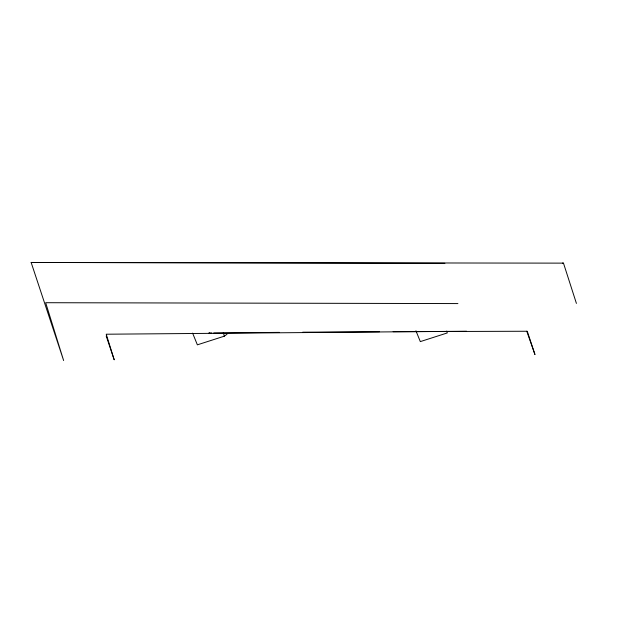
<?xml version="1.0" encoding="UTF-8"?>
<svg xmlns="http://www.w3.org/2000/svg" width="623" height="623" viewBox="0 0 623 623"><rect width="100%" height="100%" fill="white"/><g stroke="black" fill="none" stroke-linecap="round" stroke-linejoin="round"><path stroke-width="0.93" d="M192.624 333.134L197.366 344.838L224.296 336.186L226.998 334.271M466.572 331.234L106.237 334.216L114.204 359.806L106.206 336.038M211.781 332.994L208.884 333.025L209.484 333.025M213.72 332.978L279.431 332.371M302.708 332.199L379.524 331.748M393.136 331.67L527.26 331.249L534.97 354.573L526.77 331.249M32.637 262.462L31.15 262.462L63.632 360.538L45.666 302.708L457.921 303.58M562.413 263.132L563.472 263.132L576.415 303.409M563.472 263.132L31.15 262.462L444.884 263.334M415.938 330.805L420.323 341.606L447.252 332.955L446.769 331.07M223.338 332.425L224.296 336.186"/></g></svg>
